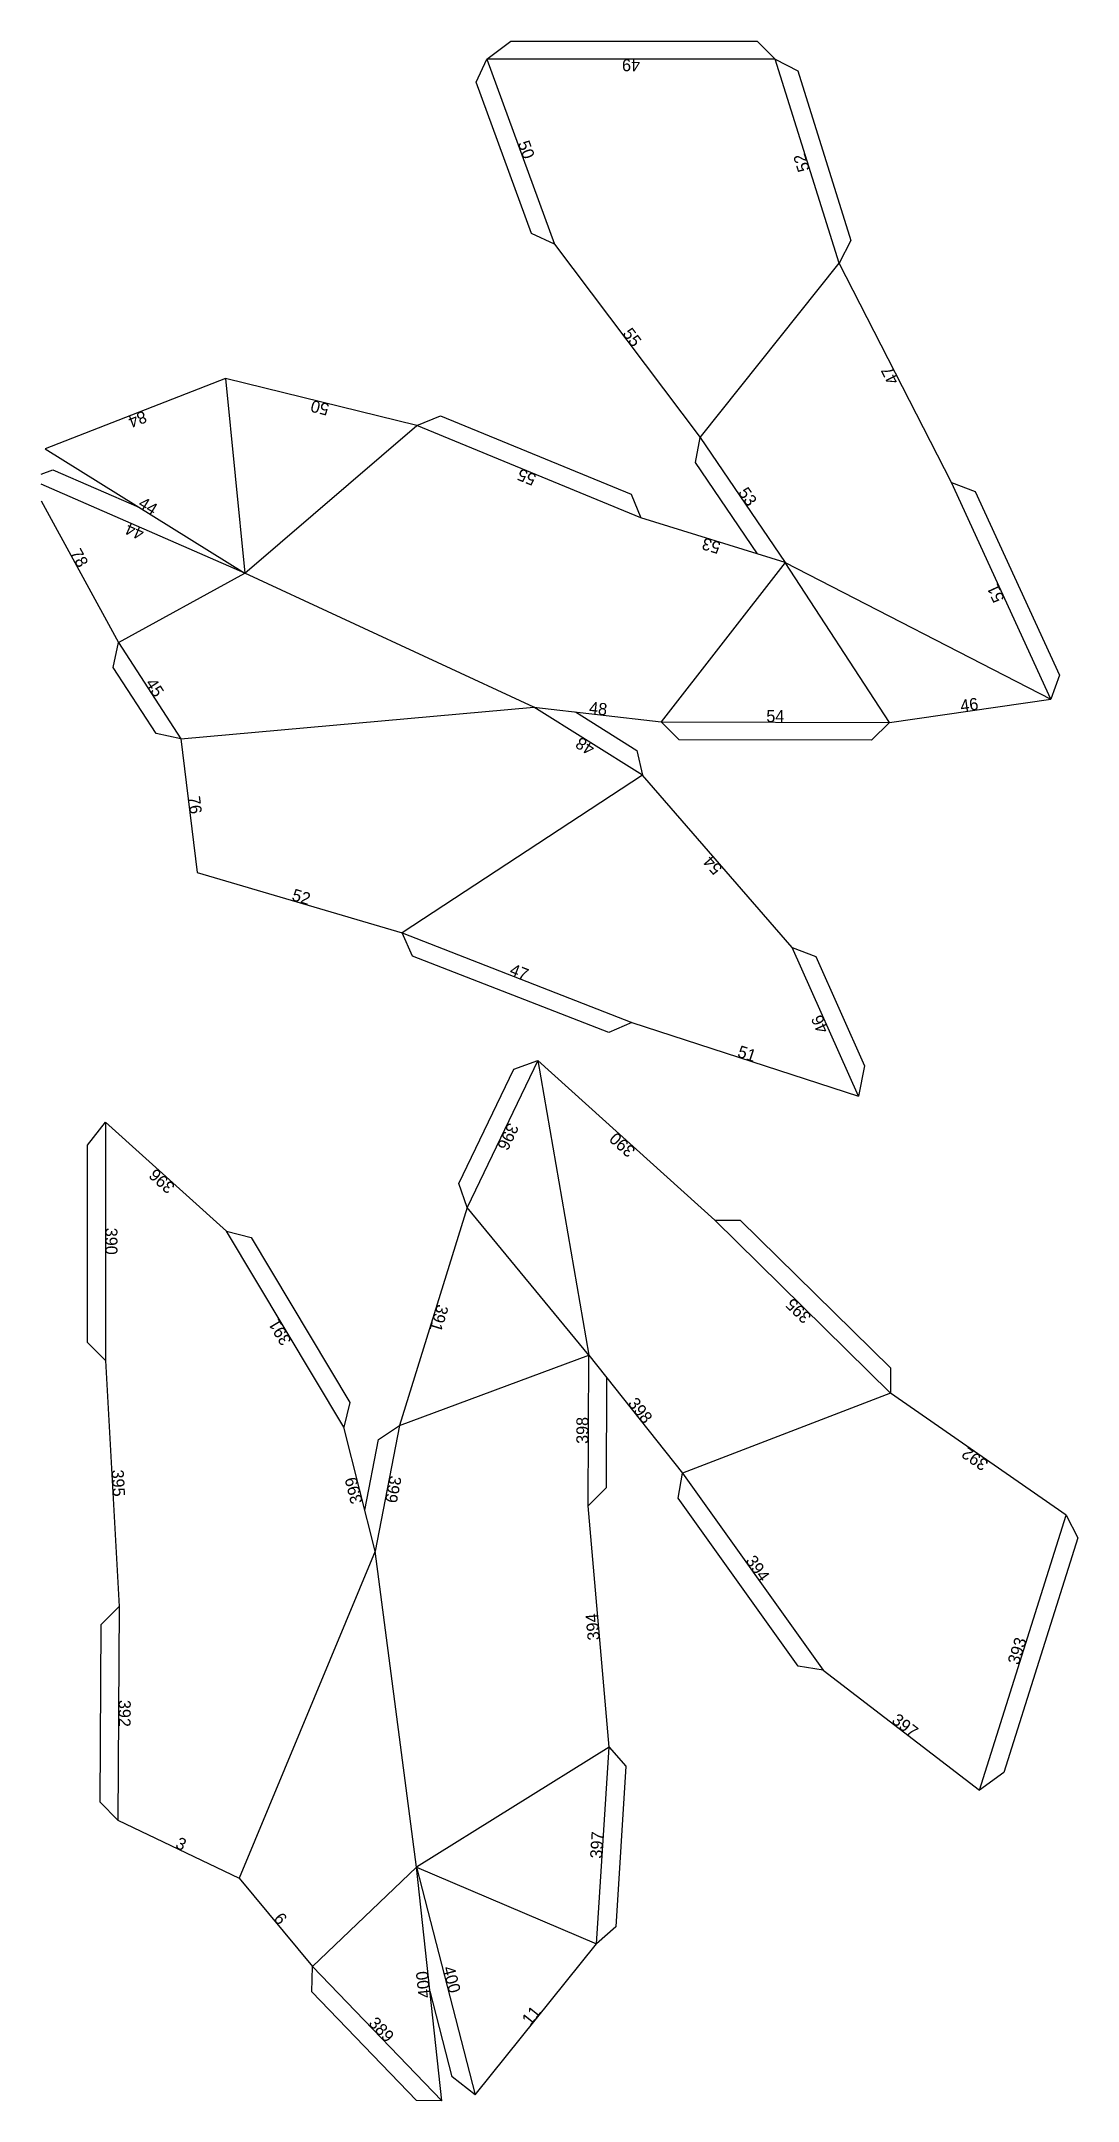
# Model space of a CAD drawing. Extents: x 1500 to 1789, y 12 to 586.
import ezdxf
from ezdxf.enums import TextEntityAlignment as Align

# ---------------------------------------------------------------- set-up
doc = ezdxf.new("R2010")
doc.units = 0

msp = doc.modelspace()

# ---------------------------------------------------------------- linework, layer by layer
at = {"layer": 'CutLine', "color": 8, "linetype": 'CONTINUOUS'}
for p, q in [((1624.038828, 580.641739), (1630.750053, 585.641739)), ((1630.750053, 585.641739), (1699.304418, 585.641739)), ((1699.304418, 585.641739), (1704.304418, 580.641739)), ((1621.057037, 574.230116), (1624.038828, 580.641739)), ((1704.304418, 580.641739), (1710.571214, 577.366488)), ((1636.439726, 532.100941), (1621.057037, 574.230116)), ((1710.571214, 577.366488), (1725.377879, 530.138087)), ((1642.85135, 529.119149), (1636.439726, 532.100941)), ((1642.85135, 529.119149), (1683.43734, 475.282591)), ((1725.377879, 530.138087), (1722.102628, 523.871291)), ((1753.340587, 462.739514), (1722.102628, 523.871291)), ((1551.324243, 491.749539), (1501.080234, 472.111972)), ((1604.5908, 478.666638), (1551.324243, 491.749539)), ((1604.5908, 478.666638), (1611.119782, 481.381854)), ((1611.119782, 481.381854), (1664.20093, 459.482807)), ((1501.080234, 472.111972), (1556.6457, 437.575257)), ((1682.111138, 468.337003), (1683.43734, 475.282591)), ((1500, 465.055998), (1503.2724, 466.339055)), ((1503.2724, 466.339055), (1527.130926, 455.920165)), ((1699.383218, 442.912335), (1682.111138, 468.337003)), ((1664.20093, 459.482807), (1666.916146, 452.953825)), ((1753.340587, 462.739514), (1759.969868, 460.279303)), ((1759.969868, 460.279303), (1783.440995, 409.107084)), ((1500, 457.692628), (1521.55445, 418.204806)), ((1707.035717, 440.545553), (1666.916146, 452.953825)), ((1520.068717, 411.291587), (1521.55445, 418.204806)), ((1531.974886, 392.86697), (1520.068717, 411.291587)), ((1783.440995, 409.107084), (1780.980785, 402.477803)), ((1736.087657, 395.997718), (1780.980785, 402.477803)), ((1637.141027, 400.237616), (1672.552789, 396.124174)), ((1648.684438, 398.89673), (1665.760195, 388.181175)), ((1677.542827, 391.114232), (1672.552789, 396.124174)), ((1736.087657, 395.997718), (1731.077716, 391.007679)), ((1538.888105, 391.381236), (1531.974886, 392.86697)), ((1538.888105, 391.381236), (1543.392331, 354.229139)), ((1731.077716, 391.007679), (1677.542827, 391.114232)), ((1665.760195, 388.181175), (1667.337667, 381.288311)), ((1709.011026, 333.329717), (1667.337667, 381.288311)), ((1543.392331, 354.229139), (1600.456983, 337.398051)), ((1603.298205, 330.922909), (1600.456983, 337.398051)), ((1709.011026, 333.329717), (1715.611341, 330.792819)), ((1657.93923, 309.609751), (1603.298205, 330.922909)), ((1715.611341, 330.792819), (1729.157398, 300.332444)), ((1664.414372, 312.450972), (1657.93923, 309.609751)), ((1664.414372, 312.450972), (1727.442034, 291.884786)), ((1616.258199, 267.592542), (1631.564615, 299.4662)), ((1631.564615, 299.4662), (1638.236307, 301.808959)), ((1687.445686, 257.380463), (1638.236307, 301.808959)), ((1729.157398, 300.332444), (1727.442034, 291.884786)), ((1512.856482, 278.301111), (1517.856482, 284.673125)), ((1551.539461, 254.294821), (1517.856482, 284.673125)), ((1512.856482, 223.374903), (1512.856482, 278.301111)), ((1618.600959, 260.92085), (1616.258199, 267.592542)), ((1618.600959, 260.92085), (1599.68219, 200.267938)), ((1551.539461, 254.294821), (1558.398676, 252.576925)), ((1558.398676, 252.576925), (1585.922727, 206.659366)), ((1687.445686, 257.380463), (1694.51649, 257.441619)), ((1694.51649, 257.441619), (1736.345855, 216.329618)), ((1517.856482, 218.374903), (1512.856482, 223.374903)), ((1517.856482, 218.374903), (1521.732852, 149.833835)), ((1652.395565, 219.854447), (1678.464508, 186.930969)), ((1657.368015, 213.574548), (1657.232938, 182.838245)), ((1736.345855, 216.329618), (1736.407011, 209.258815)), ((1585.922727, 206.659366), (1584.204831, 199.800151)), ((1785.234911, 175.266224), (1736.407011, 209.258815)), ((1592.994795, 165.250913), (1584.204831, 199.800151)), ((1590.087072, 176.679811), (1593.833021, 196.294623)), ((1593.833021, 196.294623), (1599.68219, 200.267938)), ((1677.303605, 179.955849), (1678.464508, 186.930969)), ((1657.232938, 182.838245), (1652.211013, 177.860267)), ((1658.065194, 110.693861), (1652.211013, 177.860267)), ((1710.689445, 133.237947), (1677.303605, 179.955849)), ((1785.234911, 175.266224), (1788.506784, 168.997664)), ((1788.506784, 168.997664), (1767.963184, 103.59383)), ((1516.701019, 144.865873), (1521.732852, 149.833835)), ((1516.384888, 95.37184), (1516.701019, 144.865873)), ((1717.664565, 132.077044), (1710.689445, 133.237947)), ((1717.664565, 132.077044), (1761.181824, 98.689374)), ((1658.065194, 110.693861), (1662.737825, 105.386647)), ((1662.737825, 105.386647), (1659.891741, 60.627354)), ((1767.963184, 103.59383), (1761.181824, 98.689374)), ((1521.352851, 90.340006), (1516.384888, 95.37184)), ((1521.352851, 90.340006), (1555.102096, 74.167349)), ((1611.506905, 12.2188), (1604.49459, 77.265961)), ((1555.102096, 74.167349), (1575.498589, 49.592107)), ((1659.891741, 60.627354), (1654.584527, 55.954723)), ((1620.792879, 13.904526), (1654.584527, 55.954723)), ((1575.367081, 42.522262), (1575.498589, 49.592107)), ((1604.43706, 12.350308), (1575.367081, 42.522262)), ((1614.343634, 18.905859), (1608.21933, 42.714784)), ((1620.792879, 13.904526), (1614.343634, 18.905859)), ((1611.506905, 12.2188), (1604.43706, 12.350308))]:
    msp.add_line(p, q, dxfattribs=at)
at = {"layer": 'MountainLine', "color": 5, "linetype": 'CONTINUOUS'}
for p, q in [((1683.43734, 475.282591), (1722.102628, 523.871291)), ((1551.324243, 491.749539), (1556.6457, 437.575257)), ((1521.55445, 418.204806), (1538.888105, 391.381236)), ((1667.337667, 381.288311), (1600.456983, 337.398051)), ((1736.407011, 209.258815), (1678.464508, 186.930969)), ((1604.49459, 77.265961), (1654.584527, 55.954723)), ((1575.498589, 49.592107), (1611.506905, 12.2188))]:
    msp.add_line(p, q, dxfattribs=at)
at = {"layer": 'ValleyLine', "color": 1, "linetype": 'CONTINUOUS'}
for p, q in [((1704.304418, 580.641739), (1624.038828, 580.641739)), ((1624.038828, 580.641739), (1642.85135, 529.119149)), ((1722.102628, 523.871291), (1704.304418, 580.641739)), ((1556.6457, 437.575257), (1604.5908, 478.666638)), ((1666.916146, 452.953825), (1604.5908, 478.666638)), ((1683.43734, 475.282591), (1707.035717, 440.545553)), ((1556.6457, 437.575257), (1500, 462.312129)), ((1780.980785, 402.477803), (1753.340587, 462.739514)), ((1521.55445, 418.204806), (1556.6457, 437.575257)), ((1637.141027, 400.237616), (1556.6457, 437.575257)), ((1707.035717, 440.545553), (1672.552789, 396.124174)), ((1707.035717, 440.545553), (1780.980785, 402.477803)), ((1736.087657, 395.997718), (1707.035717, 440.545553)), ((1538.888105, 391.381236), (1637.141027, 400.237616)), ((1667.337667, 381.288311), (1637.141027, 400.237616)), ((1672.552789, 396.124174), (1736.087657, 395.997718)), ((1600.456983, 337.398051), (1664.414372, 312.450972)), ((1727.442034, 291.884786), (1709.011026, 333.329717)), ((1638.236307, 301.808959), (1618.600959, 260.92085)), ((1638.236307, 301.808959), (1652.395565, 219.854447)), ((1517.856482, 284.673125), (1517.856482, 218.374903)), ((1652.395565, 219.854447), (1618.600959, 260.92085)), ((1584.204831, 199.800151), (1551.539461, 254.294821)), ((1736.407011, 209.258815), (1687.445686, 257.380463)), ((1599.68219, 200.267938), (1652.395565, 219.854447)), ((1652.211013, 177.860267), (1652.395565, 219.854447)), ((1599.68219, 200.267938), (1592.994795, 165.250913)), ((1678.464508, 186.930969), (1717.664565, 132.077044)), ((1761.181824, 98.689374), (1785.234911, 175.266224)), ((1592.994795, 165.250913), (1555.102096, 74.167349)), ((1604.49459, 77.265961), (1592.994795, 165.250913)), ((1521.732852, 149.833835), (1521.352851, 90.340006)), ((1658.065194, 110.693861), (1604.49459, 77.265961)), ((1654.584527, 55.954723), (1658.065194, 110.693861)), ((1604.49459, 77.265961), (1575.498589, 49.592107)), ((1604.49459, 77.265961), (1620.792879, 13.904526))]:
    msp.add_line(p, q, dxfattribs=at)

# ---------------------------------------------------------------- texts
at = {"layer": 'Edge ID'}
for s, rotation, p in [('49', 180, (1664.171623, 580.641739)), ('50', -69.941269, (1633.445089, 554.880444)), ('52', 107.406827, (1713.203523, 552.256515)), ('55', -52.988304, (1663.144345, 502.20087)), ('47', 117.066751, (1737.721608, 493.305402)), ('84', 201.347742, (1526.202239, 481.930756)), ('50', 166.20063, (1577.957522, 485.208089)), ('55', 157.581018, (1635.753473, 465.810232)), ('53', -55.810031, (1695.236528, 457.914072)), ('44', -31.863017, (1528.862967, 454.843615)), ('44', 156.409366, (1526.667481, 450.666584)), ('53', 162.814089, (1686.975931, 446.749689)), ('78', -61.372056, (1509.121856, 440.981358)), ('51', 114.639471, (1767.160686, 432.608658)), ('45', -57.129058, (1530.221277, 404.793021)), ('48', -6.625803, (1654.846908, 398.180895)), ('46', 8.213612, (1758.534221, 399.237761)), ('54', -0.114038, (1704.320223, 396.060946)), ('48', 147.890485, (1652.239347, 390.762963)), ('76', -83.087341, (1541.140218, 372.805188)), ('54', 130.988831, (1688.174347, 357.309014)), ('52', -16.433303, (1571.924657, 345.813595)), ('47', -21.308658, (1632.435678, 324.924511)), ('46', 113.975231, (1718.22653, 312.607251)), ('51', -18.071719, (1695.928203, 302.167879)), ('396', 244.348681, (1628.418633, 281.364904)), ('390', 137.922822, (1662.840997, 279.594711)), ('396', 137.95305, (1534.697972, 269.483973)), ('390', -90, (1517.856482, 251.524014)), ('395', 135.495542, (1711.926349, 233.319639)), ('391', 120.939451, (1567.872146, 227.047486)), ('391', 252.676331, (1609.141574, 230.594394)), ('398', -51.627676, (1665.430037, 203.392708)), ('398', 89.748203, (1652.303289, 198.857357)), ('392', 145.155465, (1760.820961, 192.26252)), ('395', -86.763061, (1519.794667, 184.104369)), ('399', 104.274262, (1588.599813, 182.525532)), ('399', 259.188096, (1596.338492, 182.759426)), ('394', -54.449403, (1698.064537, 159.504006)), ('394', 94.981275, (1655.138104, 144.277064)), ('393', 72.562293, (1773.208367, 136.977799)), ('392', 269.634043, (1521.542851, 120.086921)), ('397', -37.496439, (1739.423194, 115.383209)), ('397', 86.361663, (1656.32486, 83.324292)), ('3', -25.603767, (1538.227474, 82.253678)), ('6', -50.30865, (1565.300343, 61.879728)), ('400', 96.152927, (1608.000747, 44.742381)), ('400', -75.57469, (1612.643734, 45.585243)), ('389', -46.065651, (1593.502747, 30.905453)), ('11', 51.214551, (1637.688703, 34.929624))]:
    msp.add_text(s, height=3.36, rotation=rotation, dxfattribs=at).set_placement(p, align=Align.CENTER)

doc.saveas('drawing.dxf')
